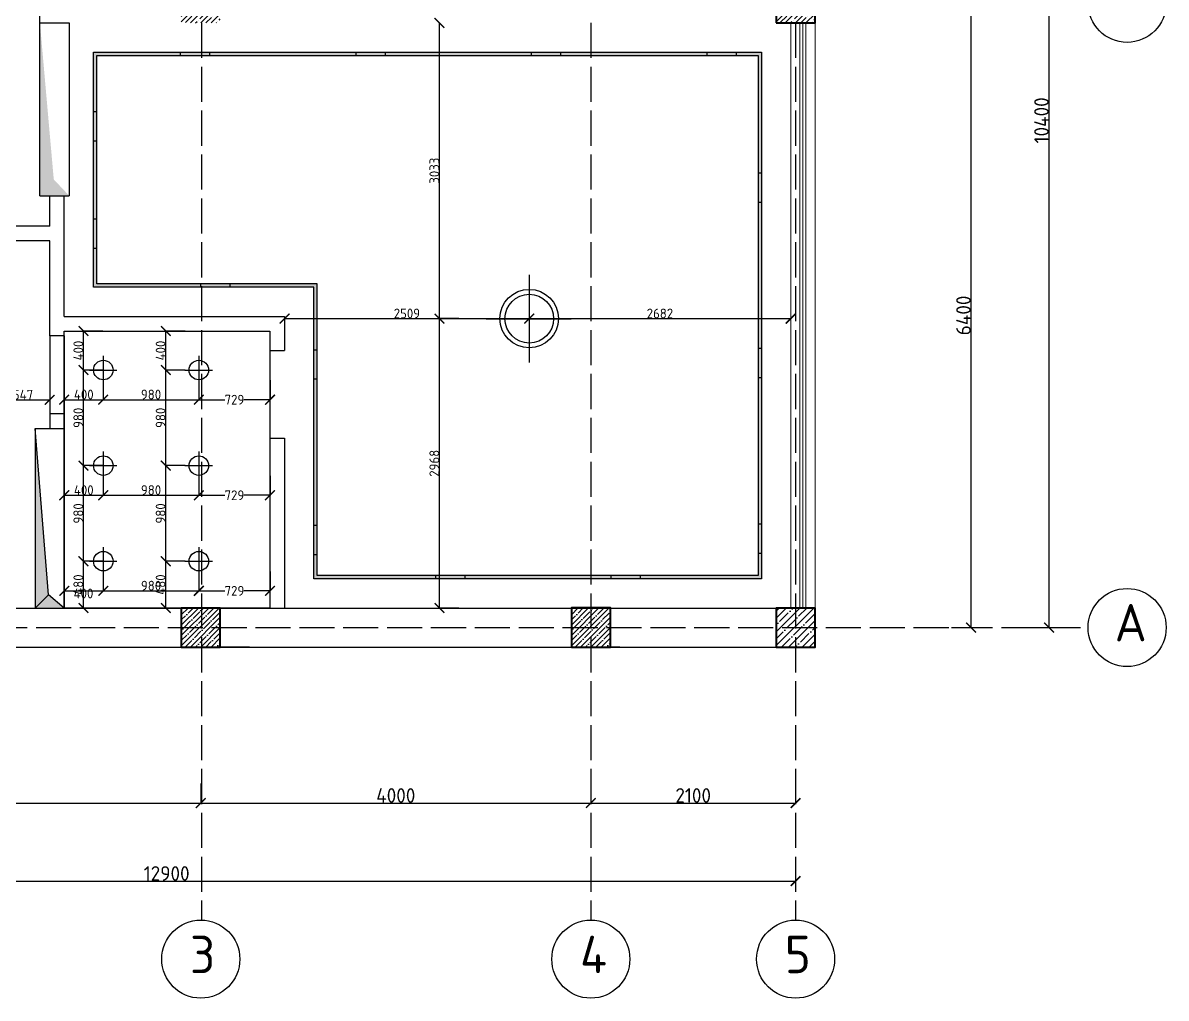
# Model space of a CAD drawing. Header units: millimetres. Extents: x -79936 to 190348, y -17907 to 78730.
# Drawn here: x 98429 to 110154, y -5802 to 4198 of the extents above; entities that cross this region are included whole.
import ezdxf

# ---------------------------------------------------------------- set-up
doc = ezdxf.new("R2010")
doc.units = ezdxf.units.MM
doc.linetypes.add('ACAD_ISO02W100', pattern=[15, 12, -3])
doc.layers.add('FUR', color=42, linetype='Continuous')
doc.layers.add('Plan 1', color=7, linetype='Continuous')
doc.styles.add('gost', font='GOST Common.ttf')
doc.dimstyles.new('Copy of GOST', dxfattribs={"dimtxt": 150, "dimasz": 100, "dimexe": 0.18, "dimexo": 0.06, "dimgap": 3, "dimtad": 1, "dimdec": 0, "dimzin": 0, "dimdsep": 46, "dimtxsty": 'gost', "dimblk": 'ARCHTICK', "dimcen": 0.09, "dimclrt": 256, "dimadec": 0, "dimazin": 0, "dimtfac": 1, "dimtdec": 0, "dimtofl": 0, "dimtmove": 0, "dimatfit": 3, "dimldrblk": 'ARCHTICK', "dimfxl": 200, "dimfxlon": 1, "dimtolj": 1, "dimtzin": 0, "dimarcsym": 0})

# ---------------------------------------------------------------- blocks, each defined once
blk = doc.blocks.new('_ArchTick')
at = {"color": 0, "linetype": 'ByBlock', "const_width": 0.15}
blk.add_lwpolyline([(-0.5, -0.5), (0.5, 0.5)], dxfattribs=at)
blk = doc.blocks.new('*D138')
at = {"color": 0, "lineweight": -2, "transparency": 16777216}
for p, q in [((93454, -4402), (93454, -4602)), ((106354, -4402), (106354, -4602)), ((93454, -4602), (106354, -4602))]:
    blk.add_line(p, q, dxfattribs=at)
at = {"layer": 'Defpoints', "color": 0, "transparency": 16777216}
for p in [(93454, -2002), (106354, -2002), (106354, -4602)]:
    blk.add_point(p, dxfattribs=at)
at = {"color": 0, "lineweight": -2, "transparency": 16777216, "xscale": 100, "yscale": 100, "zscale": 100, "rotation": 180}
blk.add_blockref('_ArchTick', (93454, -4602), dxfattribs=at)
at = {"color": 0, "lineweight": -2, "transparency": 16777216, "xscale": 100, "yscale": 100, "zscale": 100}
blk.add_blockref('_ArchTick', (106354, -4602), dxfattribs=at)
at = {"transparency": 16777216, "insert": (99904, -4524), "char_height": 150, "attachment_point": 5, "style": 'gost'}
blk.add_mtext('\\A1;12900', dxfattribs=at)
blk = doc.blocks.new('*D139')
at = {"color": 0, "lineweight": -2, "transparency": 16777216}
for p, q in [((107954, 4398), (108154, 4398)), ((108154, -2002), (108154, 4398)), ((107954, -2002), (108154, -2002))]:
    blk.add_line(p, q, dxfattribs=at)
at = {"layer": 'Defpoints', "color": 0, "transparency": 16777216}
for p in [(106354, 4398), (108154, 4398), (106354, -2002)]:
    blk.add_point(p, dxfattribs=at)
at = {"color": 0, "lineweight": -2, "transparency": 16777216, "xscale": 100, "yscale": 100, "zscale": 100}
for p, rotation in [((108154, 4398), 90), ((108154, -2002), 270)]:
    blk.add_blockref('_ArchTick', p, dxfattribs=dict(at, rotation=rotation))
at = {"transparency": 16777216, "insert": (108076, 1198), "char_height": 150, "attachment_point": 5, "rotation": 90, "style": 'gost'}
blk.add_mtext('\\A1;6400', dxfattribs=at)
blk = doc.blocks.new('*D114')
at = {"color": 0, "lineweight": -2, "transparency": 16777216}
for p, q in [((108754, 8398), (108954, 8398)), ((108954, -2002), (108954, 8398)), ((108754, -2002), (108954, -2002))]:
    blk.add_line(p, q, dxfattribs=at)
at = {"layer": 'Defpoints', "color": 0, "transparency": 16777216}
for p in [(106354, 8398), (108954, 8398), (106354, -2002)]:
    blk.add_point(p, dxfattribs=at)
at = {"color": 0, "lineweight": -2, "transparency": 16777216, "xscale": 100, "yscale": 100, "zscale": 100}
for p, rotation in [((108954, 8398), 90), ((108954, -2002), 270)]:
    blk.add_blockref('_ArchTick', p, dxfattribs=dict(at, rotation=rotation))
at = {"transparency": 16777216, "insert": (108876, 3198), "char_height": 150, "attachment_point": 5, "rotation": 90, "style": 'gost'}
blk.add_mtext('\\A1;10400', dxfattribs=at)
blk = doc.blocks.new('*D142')
at = {"color": 0, "lineweight": -2, "transparency": 16777216}
for p, q in [((95454, -3602), (95454, -3802)), ((100254, -3602), (100254, -3802)), ((95454, -3802), (100254, -3802))]:
    blk.add_line(p, q, dxfattribs=at)
at = {"layer": 'Defpoints', "color": 0, "transparency": 16777216}
for p in [(95454, -2002), (100254, -2202), (100254, -3802)]:
    blk.add_point(p, dxfattribs=at)
at = {"color": 0, "lineweight": -2, "transparency": 16777216, "xscale": 100, "yscale": 100, "zscale": 100, "rotation": 180}
blk.add_blockref('_ArchTick', (95454, -3802), dxfattribs=at)
at = {"color": 0, "lineweight": -2, "transparency": 16777216, "xscale": 100, "yscale": 100, "zscale": 100}
blk.add_blockref('_ArchTick', (100254, -3802), dxfattribs=at)
at = {"transparency": 16777216, "insert": (97854, -3724), "char_height": 150, "attachment_point": 5, "style": 'gost'}
blk.add_mtext('\\A1;4800', dxfattribs=at)
blk = doc.blocks.new('*D143')
at = {"color": 0, "lineweight": -2, "transparency": 16777216}
for p, q in [((100254, -3602), (100254, -3802)), ((104254, -3602), (104254, -3802)), ((100254, -3802), (104254, -3802))]:
    blk.add_line(p, q, dxfattribs=at)
at = {"layer": 'Defpoints', "color": 0, "transparency": 16777216}
for p in [(104254, -2002), (100254, -2202), (104254, -3802)]:
    blk.add_point(p, dxfattribs=at)
at = {"color": 0, "lineweight": -2, "transparency": 16777216, "xscale": 100, "yscale": 100, "zscale": 100, "rotation": 180}
blk.add_blockref('_ArchTick', (100254, -3802), dxfattribs=at)
at = {"color": 0, "lineweight": -2, "transparency": 16777216, "xscale": 100, "yscale": 100, "zscale": 100}
blk.add_blockref('_ArchTick', (104254, -3802), dxfattribs=at)
at = {"transparency": 16777216, "insert": (102254, -3724), "char_height": 150, "attachment_point": 5, "style": 'gost'}
blk.add_mtext('\\A1;4000', dxfattribs=at)
blk = doc.blocks.new('*D144')
at = {"color": 0, "lineweight": -2, "transparency": 16777216}
for p, q in [((104254, -3602), (104254, -3802)), ((106354, -3602), (106354, -3802)), ((104254, -3802), (106354, -3802))]:
    blk.add_line(p, q, dxfattribs=at)
at = {"layer": 'Defpoints', "color": 0, "transparency": 16777216}
for p in [(104254, -2002), (106354, -2002), (106354, -3802)]:
    blk.add_point(p, dxfattribs=at)
at = {"color": 0, "lineweight": -2, "transparency": 16777216, "xscale": 100, "yscale": 100, "zscale": 100, "rotation": 180}
blk.add_blockref('_ArchTick', (104254, -3802), dxfattribs=at)
at = {"color": 0, "lineweight": -2, "transparency": 16777216, "xscale": 100, "yscale": 100, "zscale": 100}
blk.add_blockref('_ArchTick', (106354, -3802), dxfattribs=at)
at = {"transparency": 16777216, "insert": (105304, -3724), "char_height": 150, "attachment_point": 5, "style": 'gost'}
blk.add_mtext('\\A1;2100', dxfattribs=at)
blk = doc.blocks.new('*D115')
at = {"color": 0, "lineweight": -2, "transparency": 16777216}
for p, q in [((99251, -1322), (99051, -1322)), ((99051, -1802), (99051, -1322)), ((99251, -1802), (99051, -1802))]:
    blk.add_line(p, q, dxfattribs=at)
at = {"layer": 'Defpoints', "color": 0, "transparency": 16777216}
for p in [(99051, -1322), (99254, -1322), (99254, -1802)]:
    blk.add_point(p, dxfattribs=at)
at = {"color": 0, "lineweight": -2, "transparency": 16777216, "xscale": 100, "yscale": 100, "zscale": 100}
for p, rotation in [((99051, -1322), 90), ((99051, -1802), 270)]:
    blk.add_blockref('_ArchTick', p, dxfattribs=dict(at, rotation=rotation))
at = {"transparency": 16777216, "insert": (98998, -1562), "char_height": 100, "attachment_point": 5, "rotation": 90, "style": 'gost'}
blk.add_mtext('\\A1;480', dxfattribs=at)
blk = doc.blocks.new('*D116')
at = {"color": 0, "lineweight": -2, "transparency": 16777216}
for p, q in [((99251, -342), (99051, -342)), ((99051, -1322), (99051, -342)), ((99251, -1322), (99051, -1322))]:
    blk.add_line(p, q, dxfattribs=at)
at = {"layer": 'Defpoints', "color": 0, "transparency": 16777216}
for p in [(99051, -342), (99254, -342), (99254, -1322)]:
    blk.add_point(p, dxfattribs=at)
at = {"color": 0, "lineweight": -2, "transparency": 16777216, "xscale": 100, "yscale": 100, "zscale": 100}
for p, rotation in [((99051, -342), 90), ((99051, -1322), 270)]:
    blk.add_blockref('_ArchTick', p, dxfattribs=dict(at, rotation=rotation))
at = {"transparency": 16777216, "insert": (98998, -832), "char_height": 100, "attachment_point": 5, "rotation": 90, "style": 'gost'}
blk.add_mtext('\\A1;980', dxfattribs=at)
blk = doc.blocks.new('*D117')
at = {"color": 0, "lineweight": -2, "transparency": 16777216}
for p, q in [((99251, 638), (99051, 638)), ((99051, -342), (99051, 638)), ((99251, -342), (99051, -342))]:
    blk.add_line(p, q, dxfattribs=at)
at = {"layer": 'Defpoints', "color": 0, "transparency": 16777216}
for p in [(99051, 638), (99254, 638), (99254, -342)]:
    blk.add_point(p, dxfattribs=at)
at = {"color": 0, "lineweight": -2, "transparency": 16777216, "xscale": 100, "yscale": 100, "zscale": 100}
for p, rotation in [((99051, 638), 90), ((99051, -342), 270)]:
    blk.add_blockref('_ArchTick', p, dxfattribs=dict(at, rotation=rotation))
at = {"transparency": 16777216, "insert": (98998, 148), "char_height": 100, "attachment_point": 5, "rotation": 90, "style": 'gost'}
blk.add_mtext('\\A1;980', dxfattribs=at)
blk = doc.blocks.new('*D118')
at = {"color": 0, "lineweight": -2, "transparency": 16777216}
for p, q in [((99251, 1038), (99051, 1038)), ((99051, 638), (99051, 1038)), ((99251, 638), (99051, 638))]:
    blk.add_line(p, q, dxfattribs=at)
at = {"layer": 'Defpoints', "color": 0, "transparency": 16777216}
for p in [(99051, 1038), (99261, 1038), (99254, 638)]:
    blk.add_point(p, dxfattribs=at)
at = {"color": 0, "lineweight": -2, "transparency": 16777216, "xscale": 100, "yscale": 100, "zscale": 100}
for p, rotation in [((99051, 1038), 90), ((99051, 638), 270)]:
    blk.add_blockref('_ArchTick', p, dxfattribs=dict(at, rotation=rotation))
at = {"transparency": 16777216, "insert": (98998, 838), "char_height": 100, "attachment_point": 5, "rotation": 90, "style": 'gost'}
blk.add_mtext('\\A1;400', dxfattribs=at)
blk = doc.blocks.new('*D119')
at = {"color": 0, "lineweight": -2, "transparency": 16777216}
for p, q in [((100095, -1322), (99895, -1322)), ((99895, -1802), (99895, -1322)), ((100095, -1802), (99895, -1802))]:
    blk.add_line(p, q, dxfattribs=at)
at = {"layer": 'Defpoints', "color": 0, "transparency": 16777216}
for p in [(99895, -1322), (100234, -1322), (100234, -1802)]:
    blk.add_point(p, dxfattribs=at)
at = {"color": 0, "lineweight": -2, "transparency": 16777216, "xscale": 100, "yscale": 100, "zscale": 100}
for p, rotation in [((99895, -1322), 90), ((99895, -1802), 270)]:
    blk.add_blockref('_ArchTick', p, dxfattribs=dict(at, rotation=rotation))
at = {"transparency": 16777216, "insert": (99842, -1562), "char_height": 100, "attachment_point": 5, "rotation": 90, "style": 'gost'}
blk.add_mtext('\\A1;480', dxfattribs=at)
blk = doc.blocks.new('*D100')
at = {"color": 0, "lineweight": -2, "transparency": 16777216}
for p, q in [((100095, -342), (99895, -342)), ((99895, -1322), (99895, -342)), ((100095, -1322), (99895, -1322))]:
    blk.add_line(p, q, dxfattribs=at)
at = {"layer": 'Defpoints', "color": 0, "transparency": 16777216}
for p in [(99895, -342), (100234, -342), (100234, -1322)]:
    blk.add_point(p, dxfattribs=at)
at = {"color": 0, "lineweight": -2, "transparency": 16777216, "xscale": 100, "yscale": 100, "zscale": 100}
for p, rotation in [((99895, -342), 90), ((99895, -1322), 270)]:
    blk.add_blockref('_ArchTick', p, dxfattribs=dict(at, rotation=rotation))
at = {"transparency": 16777216, "insert": (99842, -832), "char_height": 100, "attachment_point": 5, "rotation": 90, "style": 'gost'}
blk.add_mtext('\\A1;980', dxfattribs=at)
blk = doc.blocks.new('*D120')
at = {"color": 0, "lineweight": -2, "transparency": 16777216}
for p, q in [((100095, 638), (99895, 638)), ((99895, -342), (99895, 638)), ((100095, -342), (99895, -342))]:
    blk.add_line(p, q, dxfattribs=at)
at = {"layer": 'Defpoints', "color": 0, "transparency": 16777216}
for p in [(99895, 638), (100234, 638), (100234, -342)]:
    blk.add_point(p, dxfattribs=at)
at = {"color": 0, "lineweight": -2, "transparency": 16777216, "xscale": 100, "yscale": 100, "zscale": 100}
for p, rotation in [((99895, 638), 90), ((99895, -342), 270)]:
    blk.add_blockref('_ArchTick', p, dxfattribs=dict(at, rotation=rotation))
at = {"transparency": 16777216, "insert": (99842, 148), "char_height": 100, "attachment_point": 5, "rotation": 90, "style": 'gost'}
blk.add_mtext('\\A1;980', dxfattribs=at)
blk = doc.blocks.new('*D121')
at = {"color": 0, "lineweight": -2, "transparency": 16777216}
for p, q in [((100095, 1038), (99895, 1038)), ((99895, 638), (99895, 1038)), ((100095, 638), (99895, 638))]:
    blk.add_line(p, q, dxfattribs=at)
at = {"layer": 'Defpoints', "color": 0, "transparency": 16777216}
for p in [(99895, 1038), (100234, 1038), (100234, 638)]:
    blk.add_point(p, dxfattribs=at)
at = {"color": 0, "lineweight": -2, "transparency": 16777216, "xscale": 100, "yscale": 100, "zscale": 100}
for p, rotation in [((99895, 1038), 90), ((99895, 638), 270)]:
    blk.add_blockref('_ArchTick', p, dxfattribs=dict(at, rotation=rotation))
at = {"transparency": 16777216, "insert": (99842, 838), "char_height": 100, "attachment_point": 5, "rotation": 90, "style": 'gost'}
blk.add_mtext('\\A1;400', dxfattribs=at)
blk = doc.blocks.new('*D104')
at = {"color": 0, "lineweight": -2, "transparency": 16777216}
for p, q in [((98158, 198), (98158, 332)), ((98158, 332), (98704, 332)), ((98704, 334), (98704, 332))]:
    blk.add_line(p, q, dxfattribs=at)
at = {"layer": 'Defpoints', "color": 0, "transparency": 16777216}
for p in [(98704, 334), (98704, 332), (98158, 198)]:
    blk.add_point(p, dxfattribs=at)
at = {"color": 0, "lineweight": -2, "transparency": 16777216, "xscale": 100, "yscale": 100, "zscale": 100, "rotation": 180}
blk.add_blockref('_ArchTick', (98158, 332), dxfattribs=at)
at = {"color": 0, "lineweight": -2, "transparency": 16777216, "xscale": 100, "yscale": 100, "zscale": 100}
blk.add_blockref('_ArchTick', (98704, 332), dxfattribs=at)
at = {"transparency": 16777216, "insert": (98431, 385), "char_height": 100, "attachment_point": 5, "style": 'gost'}
blk.add_mtext('\\A1;547', dxfattribs=at)
blk = doc.blocks.new('*D126')
at = {"color": 0, "lineweight": -2, "transparency": 16777216}
for p, q in [((98854, 534), (98854, 333)), ((99254, 534), (99254, 333)), ((98854, 334), (99254, 334))]:
    blk.add_line(p, q, dxfattribs=at)
at = {"layer": 'Defpoints', "color": 0, "transparency": 16777216}
for p in [(98854, 638), (99254, 638), (99254, 334)]:
    blk.add_point(p, dxfattribs=at)
at = {"color": 0, "lineweight": -2, "transparency": 16777216, "xscale": 100, "yscale": 100, "zscale": 100, "rotation": 180}
blk.add_blockref('_ArchTick', (98854, 334), dxfattribs=at)
at = {"color": 0, "lineweight": -2, "transparency": 16777216, "xscale": 100, "yscale": 100, "zscale": 100}
blk.add_blockref('_ArchTick', (99254, 334), dxfattribs=at)
at = {"transparency": 16777216, "insert": (99054, 387), "char_height": 100, "attachment_point": 5, "style": 'gost'}
blk.add_mtext('\\A1;400', dxfattribs=at)
blk = doc.blocks.new('*D127')
at = {"color": 0, "lineweight": -2, "transparency": 16777216}
for p, q in [((99254, 534), (99254, 333)), ((100234, 534), (100234, 333)), ((99254, 334), (100234, 334))]:
    blk.add_line(p, q, dxfattribs=at)
at = {"layer": 'Defpoints', "color": 0, "transparency": 16777216}
for p in [(99254, 638), (100234, 638), (100234, 334)]:
    blk.add_point(p, dxfattribs=at)
at = {"color": 0, "lineweight": -2, "transparency": 16777216, "xscale": 100, "yscale": 100, "zscale": 100, "rotation": 180}
blk.add_blockref('_ArchTick', (99254, 334), dxfattribs=at)
at = {"color": 0, "lineweight": -2, "transparency": 16777216, "xscale": 100, "yscale": 100, "zscale": 100}
blk.add_blockref('_ArchTick', (100234, 334), dxfattribs=at)
at = {"transparency": 16777216, "insert": (99744, 387), "char_height": 100, "attachment_point": 5, "style": 'gost'}
blk.add_mtext('\\A1;980', dxfattribs=at)
blk = doc.blocks.new('*D128')
at = {"color": 0, "lineweight": -2, "transparency": 16777216}
for p, q in [((100234, 534), (100234, 333)), ((100964, 534), (100964, 333)), ((100234, 334), (100501, 334)), ((100964, 334), (100697, 334))]:
    blk.add_line(p, q, dxfattribs=at)
at = {"layer": 'Defpoints', "color": 0, "transparency": 16777216}
for p in [(100964, 838), (100234, 638), (100964, 334)]:
    blk.add_point(p, dxfattribs=at)
at = {"color": 0, "lineweight": -2, "transparency": 16777216, "xscale": 100, "yscale": 100, "zscale": 100, "rotation": 180}
blk.add_blockref('_ArchTick', (100234, 334), dxfattribs=at)
at = {"color": 0, "lineweight": -2, "transparency": 16777216, "xscale": 100, "yscale": 100, "zscale": 100}
blk.add_blockref('_ArchTick', (100964, 334), dxfattribs=at)
at = {"transparency": 16777216, "insert": (100599, 334), "char_height": 100, "attachment_point": 5, "style": 'gost'}
blk.add_mtext('\\A1;729', dxfattribs=at)
blk = doc.blocks.new('*D105')
at = {"color": 0, "lineweight": -2, "transparency": 16777216}
for p, q in [((98854, -446), (98854, -647)), ((99254, -446), (99254, -647)), ((98854, -646), (99254, -646))]:
    blk.add_line(p, q, dxfattribs=at)
at = {"layer": 'Defpoints', "color": 0, "transparency": 16777216}
for p in [(98854, -342), (99254, -342), (99254, -646)]:
    blk.add_point(p, dxfattribs=at)
at = {"color": 0, "lineweight": -2, "transparency": 16777216, "xscale": 100, "yscale": 100, "zscale": 100, "rotation": 180}
blk.add_blockref('_ArchTick', (98854, -646), dxfattribs=at)
at = {"color": 0, "lineweight": -2, "transparency": 16777216, "xscale": 100, "yscale": 100, "zscale": 100}
blk.add_blockref('_ArchTick', (99254, -646), dxfattribs=at)
at = {"transparency": 16777216, "insert": (99054, -593), "char_height": 100, "attachment_point": 5, "style": 'gost'}
blk.add_mtext('\\A1;400', dxfattribs=at)
blk = doc.blocks.new('*D106')
at = {"color": 0, "lineweight": -2, "transparency": 16777216}
for p, q in [((99254, -446), (99254, -647)), ((100234, -446), (100234, -647)), ((99254, -646), (100234, -646))]:
    blk.add_line(p, q, dxfattribs=at)
at = {"layer": 'Defpoints', "color": 0, "transparency": 16777216}
for p in [(99254, -342), (100234, -342), (100234, -646)]:
    blk.add_point(p, dxfattribs=at)
at = {"color": 0, "lineweight": -2, "transparency": 16777216, "xscale": 100, "yscale": 100, "zscale": 100, "rotation": 180}
blk.add_blockref('_ArchTick', (99254, -646), dxfattribs=at)
at = {"color": 0, "lineweight": -2, "transparency": 16777216, "xscale": 100, "yscale": 100, "zscale": 100}
blk.add_blockref('_ArchTick', (100234, -646), dxfattribs=at)
at = {"transparency": 16777216, "insert": (99744, -593), "char_height": 100, "attachment_point": 5, "style": 'gost'}
blk.add_mtext('\\A1;980', dxfattribs=at)
blk = doc.blocks.new('*D107')
at = {"color": 0, "lineweight": -2, "transparency": 16777216}
for p, q in [((100234, -446), (100234, -647)), ((100964, -446), (100964, -647)), ((100234, -646), (100501, -646)), ((100964, -646), (100697, -646))]:
    blk.add_line(p, q, dxfattribs=at)
at = {"layer": 'Defpoints', "color": 0, "transparency": 16777216}
for p in [(100964, -142), (100234, -342), (100964, -646)]:
    blk.add_point(p, dxfattribs=at)
at = {"color": 0, "lineweight": -2, "transparency": 16777216, "xscale": 100, "yscale": 100, "zscale": 100, "rotation": 180}
blk.add_blockref('_ArchTick', (100234, -646), dxfattribs=at)
at = {"color": 0, "lineweight": -2, "transparency": 16777216, "xscale": 100, "yscale": 100, "zscale": 100}
blk.add_blockref('_ArchTick', (100964, -646), dxfattribs=at)
at = {"transparency": 16777216, "insert": (100599, -646), "char_height": 100, "attachment_point": 5, "style": 'gost'}
blk.add_mtext('\\A1;729', dxfattribs=at)
blk = doc.blocks.new('*D108')
at = {"color": 0, "lineweight": -2, "transparency": 16777216}
for p, q in [((98854, -1426), (98854, -1626)), ((99254, -1426), (99254, -1626)), ((98854, -1626), (99254, -1626))]:
    blk.add_line(p, q, dxfattribs=at)
at = {"layer": 'Defpoints', "color": 0, "transparency": 16777216}
for p in [(98854, -1322), (99254, -1322), (99254, -1626)]:
    blk.add_point(p, dxfattribs=at)
at = {"color": 0, "lineweight": -2, "transparency": 16777216, "xscale": 100, "yscale": 100, "zscale": 100, "rotation": 180}
blk.add_blockref('_ArchTick', (98854, -1626), dxfattribs=at)
at = {"color": 0, "lineweight": -2, "transparency": 16777216, "xscale": 100, "yscale": 100, "zscale": 100}
blk.add_blockref('_ArchTick', (99254, -1626), dxfattribs=at)
at = {"transparency": 16777216, "insert": (99051, -1653), "char_height": 100, "attachment_point": 5, "style": 'gost'}
blk.add_mtext('\\A1;400', dxfattribs=at)
blk = doc.blocks.new('*D109')
at = {"color": 0, "lineweight": -2, "transparency": 16777216}
for p, q in [((99254, -1426), (99254, -1626)), ((100234, -1426), (100234, -1626)), ((99254, -1626), (100234, -1626))]:
    blk.add_line(p, q, dxfattribs=at)
at = {"layer": 'Defpoints', "color": 0, "transparency": 16777216}
for p in [(99254, -1322), (100234, -1322), (100234, -1626)]:
    blk.add_point(p, dxfattribs=at)
at = {"color": 0, "lineweight": -2, "transparency": 16777216, "xscale": 100, "yscale": 100, "zscale": 100, "rotation": 180}
blk.add_blockref('_ArchTick', (99254, -1626), dxfattribs=at)
at = {"color": 0, "lineweight": -2, "transparency": 16777216, "xscale": 100, "yscale": 100, "zscale": 100}
blk.add_blockref('_ArchTick', (100234, -1626), dxfattribs=at)
at = {"transparency": 16777216, "insert": (99744, -1573), "char_height": 100, "attachment_point": 5, "style": 'gost'}
blk.add_mtext('\\A1;980', dxfattribs=at)
blk = doc.blocks.new('*D110')
at = {"color": 0, "lineweight": -2, "transparency": 16777216}
for p, q in [((100234, -1426), (100234, -1626)), ((100964, -1426), (100964, -1626)), ((100234, -1626), (100501, -1626)), ((100964, -1626), (100697, -1626))]:
    blk.add_line(p, q, dxfattribs=at)
at = {"layer": 'Defpoints', "color": 0, "transparency": 16777216}
for p in [(100964, -1122), (100234, -1322), (100964, -1626)]:
    blk.add_point(p, dxfattribs=at)
at = {"color": 0, "lineweight": -2, "transparency": 16777216, "xscale": 100, "yscale": 100, "zscale": 100, "rotation": 180}
blk.add_blockref('_ArchTick', (100234, -1626), dxfattribs=at)
at = {"color": 0, "lineweight": -2, "transparency": 16777216, "xscale": 100, "yscale": 100, "zscale": 100}
blk.add_blockref('_ArchTick', (100964, -1626), dxfattribs=at)
at = {"transparency": 16777216, "insert": (100599, -1626), "char_height": 100, "attachment_point": 5, "style": 'gost'}
blk.add_mtext('\\A1;729', dxfattribs=at)
blk = doc.blocks.new('*D133')
at = {"color": 0, "lineweight": -2, "transparency": 16777216}
for p, q in [((102902, 1165), (102702, 1165)), ((102702, -1802), (102702, 1165)), ((102902, -1802), (102702, -1802))]:
    blk.add_line(p, q, dxfattribs=at)
at = {"layer": 'Defpoints', "color": 0, "transparency": 16777216}
for p in [(102702, 1165), (103623, 1165), (103632, -1802)]:
    blk.add_point(p, dxfattribs=at)
at = {"color": 0, "lineweight": -2, "transparency": 16777216, "xscale": 100, "yscale": 100, "zscale": 100}
for p, rotation in [((102702, 1165), 90), ((102702, -1802), 270)]:
    blk.add_blockref('_ArchTick', p, dxfattribs=dict(at, rotation=rotation))
at = {"transparency": 16777216, "insert": (102649, -318), "char_height": 100, "attachment_point": 5, "rotation": 90, "style": 'gost'}
blk.add_mtext('\\A1;2968', dxfattribs=at)
blk = doc.blocks.new('*D134')
at = {"color": 0, "lineweight": -2, "transparency": 16777216}
for p, q in [((102702, 4198), (102702, 4198)), ((102702, 1165), (102702, 4198)), ((102902, 1165), (102702, 1165))]:
    blk.add_line(p, q, dxfattribs=at)
at = {"layer": 'Defpoints', "color": 0, "transparency": 16777216}
for p in [(102702, 4198), (102702, 4198), (103623, 1165)]:
    blk.add_point(p, dxfattribs=at)
at = {"color": 0, "lineweight": -2, "transparency": 16777216, "xscale": 100, "yscale": 100, "zscale": 100}
for p, rotation in [((102702, 4198), 90), ((102702, 1165), 270)]:
    blk.add_blockref('_ArchTick', p, dxfattribs=dict(at, rotation=rotation))
at = {"transparency": 16777216, "insert": (102649, 2682), "char_height": 100, "attachment_point": 5, "rotation": 90, "style": 'gost'}
blk.add_mtext('\\A1;3033', dxfattribs=at)
blk = doc.blocks.new('*D111')
at = {"color": 0, "lineweight": -2, "transparency": 16777216}
for p, q in [((101114, 1165), (101114, 1166)), ((101114, 1165), (103623, 1165)), ((103623, 1165), (103623, 1166))]:
    blk.add_line(p, q, dxfattribs=at)
at = {"layer": 'Defpoints', "color": 0, "transparency": 16777216}
for p in [(101114, 1165), (103623, 1165), (103623, 1165)]:
    blk.add_point(p, dxfattribs=at)
at = {"color": 0, "lineweight": -2, "transparency": 16777216, "xscale": 100, "yscale": 100, "zscale": 100, "rotation": 180}
blk.add_blockref('_ArchTick', (101114, 1165), dxfattribs=at)
at = {"color": 0, "lineweight": -2, "transparency": 16777216, "xscale": 100, "yscale": 100, "zscale": 100}
blk.add_blockref('_ArchTick', (103623, 1165), dxfattribs=at)
at = {"transparency": 16777216, "insert": (102368, 1218), "char_height": 100, "attachment_point": 5, "style": 'gost'}
blk.add_mtext('\\A1;2509', dxfattribs=at)
blk = doc.blocks.new('*D112')
at = {"color": 0, "lineweight": -2, "transparency": 16777216}
for p, q in [((103623, 1165), (103623, 1166)), ((103623, 1165), (106304, 1165)), ((106304, 1165), (106304, 1166))]:
    blk.add_line(p, q, dxfattribs=at)
at = {"layer": 'Defpoints', "color": 0, "transparency": 16777216}
for p in [(103623, 1165), (106304, 1165), (106304, 1165)]:
    blk.add_point(p, dxfattribs=at)
at = {"color": 0, "lineweight": -2, "transparency": 16777216, "xscale": 100, "yscale": 100, "zscale": 100, "rotation": 180}
blk.add_blockref('_ArchTick', (103623, 1165), dxfattribs=at)
at = {"color": 0, "lineweight": -2, "transparency": 16777216, "xscale": 100, "yscale": 100, "zscale": 100}
blk.add_blockref('_ArchTick', (106304, 1165), dxfattribs=at)
at = {"transparency": 16777216, "insert": (104963, 1218), "char_height": 100, "attachment_point": 5, "style": 'gost'}
blk.add_mtext('\\A1;2682', dxfattribs=at)

msp = doc.modelspace()

# ---------------------------------------------------------------- hatches: boundary and pattern name
at = {"transparency": 33554687}
h = msp.add_hatch(dxfattribs=at)
h.set_pattern_fill('ANSI35', color=1, scale=300)
h.set_pattern_definition([(45, (41933.27, -18803.22), (-53.03301, 53.03301), []), (45, (41986.306, -18803.22), (-53.03301, 53.03301), [93.75, -18.75, 0, -18.75])])
h.paths.add_polyline_path([(100454.455, 4597.81), (100054.455, 4597.81), (100054.455, 4197.81), (100454.455, 4197.81)])
h = msp.add_hatch(dxfattribs=at)
h.set_pattern_fill('ANSI35', color=1, scale=300)
h.set_pattern_definition([(45, (48033.06, -18803.22), (-53.03301, 53.03301), []), (45, (48086.095, -18803.22), (-53.03301, 53.03301), [93.75, -18.75, 0, -18.75])])
h.paths.add_polyline_path([(106554.245, 4597.81), (106154.245, 4597.81), (106154.245, 4197.81), (106554.245, 4197.81)])
at = {"true_color": 0x000000, "transparency": 33554687}
h = msp.add_hatch(color=18, dxfattribs=at)
h.dxf.hatch_style = 1
h.paths.add_polyline_path([(98746.295, 2592.536), (98604.455, 2425.244), (98904.455, 2425.244)])
h.paths.add_polyline_path([(98604.455, 4196.18), (98604.455, 2625.244), (98604.455, 2425.244), (98746.295, 2592.536)])
at = {"transparency": 33554687}
h = msp.add_hatch(color=141, dxfattribs=at)
h.dxf.hatch_style = 1
h.paths.add_polyline_path([(100043.928, 3897.81), (99153.928, 3897.81), (99153.928, 3287.81), (99187.928, 3287.81), (99187.928, 3863.81), (100043.928, 3863.81)])
h.paths.add_polyline_path([(101843.928, 3897.81), (100343.928, 3897.81), (100343.928, 3863.81), (101843.928, 3863.81)])
h.paths.add_polyline_path([(104254.14, 3897.81), (103943.928, 3897.81), (103943.928, 3863.81), (104254.14, 3863.81)])
h.paths.add_polyline_path([(105443.928, 3897.81), (104254.14, 3897.81), (104254.14, 3863.81), (105443.928, 3863.81)])
h.paths.add_polyline_path([(106003.738, 3897.81), (105743.928, 3897.81), (105743.928, 3863.81), (105969.738, 3863.81), (105969.738, 2657.62), (106003.738, 2657.62)])
h.paths.add_polyline_path([(106003.738, 2357.62), (105969.738, 2357.62), (105969.738, 857.62), (106003.738, 857.62)])
h.paths.add_polyline_path([(106003.738, 557.62), (105969.738, 557.62), (105969.738, -942.38), (106003.738, -942.38)])
h.paths.add_polyline_path([(106003.738, -1242.38), (105969.738, -1242.38), (105969.738, -1468.19), (104763.738, -1468.19), (104763.738, -1502.19), (106003.738, -1502.19)])
h.paths.add_polyline_path([(104254.065, -1468.19), (102963.738, -1468.19), (102963.738, -1502.19), (104254.065, -1502.19)])
h.paths.add_polyline_path([(104463.738, -1468.19), (104254.065, -1468.19), (104254.065, -1502.19), (104463.738, -1502.19)])
h.paths.add_polyline_path([(102663.738, -1468.19), (101447.283, -1468.19), (101447.283, -1253.19), (101413.79, -1253.19), (101413.79, -1502.19), (102663.738, -1502.19)])
h.paths.add_polyline_path([(101447.283, 546.81), (101413.79, 546.81), (101413.79, -953.19), (101447.283, -953.19)])
h.paths.add_polyline_path([(101447.283, 1521.81), (100554.283, 1521.81), (100554.283, 1487.81), (101413.283, 1487.81), (101413.283, 1187.81), (101413.79, 1187.81), (101413.79, 846.81), (101447.283, 846.81)])
h.paths.add_polyline_path([(100254.283, 1521.81), (99187.928, 1521.81), (99187.928, 1887.45), (99153.928, 1887.45), (99153.928, 1487.81), (100254.283, 1487.81)])
h.paths.add_polyline_path([(99187.928, 2987.81), (99153.928, 2987.81), (99153.928, 2187.45), (99187.928, 2187.45)])
h.paths.add_polyline_path([(103643.928, 3897.81), (102143.928, 3897.81), (102143.928, 3863.81), (103643.928, 3863.81)])
h = msp.add_hatch(color=5, dxfattribs=at)
h.dxf.hatch_style = 1
h.paths.add_polyline_path([(100343.928, 3897.81), (100262.957, 3897.81), (100262.957, 3863.81), (100343.928, 3863.81)])
h.paths.add_polyline_path([(100262.957, 3897.81), (100043.928, 3897.81), (100043.928, 3863.81), (100262.957, 3863.81)])
h.paths.add_polyline_path([(102143.928, 3897.81), (101843.928, 3897.81), (101843.928, 3863.81), (102143.928, 3863.81)])
h.paths.add_polyline_path([(103943.928, 3897.81), (103643.928, 3897.81), (103643.928, 3863.81), (103943.928, 3863.81)])
h.paths.add_polyline_path([(105743.928, 3897.81), (105443.928, 3897.81), (105443.928, 3863.81), (105743.928, 3863.81)])
h.paths.add_polyline_path([(106003.738, 2657.62), (105969.738, 2657.62), (105969.738, 2357.62), (106003.738, 2357.62)])
h.paths.add_polyline_path([(106003.738, 857.62), (105969.738, 857.62), (105969.738, 557.62), (106003.738, 557.62)])
h.paths.add_polyline_path([(106003.738, -942.38), (105969.738, -942.38), (105969.738, -1242.38), (106003.738, -1242.38)])
h.paths.add_polyline_path([(104763.738, -1468.19), (104463.738, -1468.19), (104463.738, -1502.19), (104763.738, -1502.19)])
h.paths.add_polyline_path([(102963.738, -1468.19), (102663.738, -1468.19), (102663.738, -1502.19), (102963.738, -1502.19)])
h.paths.add_polyline_path([(101447.283, -953.19), (101413.79, -953.19), (101413.79, -1253.19), (101447.283, -1253.19)])
h.paths.add_polyline_path([(101447.283, 846.81), (101413.79, 846.81), (101413.79, 546.81), (101447.283, 546.81)])
h.paths.add_polyline_path([(100554.283, 1521.81), (100262.957, 1521.81), (100262.957, 1487.81), (100554.283, 1487.81)])
h.paths.add_polyline_path([(100262.957, 1521.81), (100254.283, 1521.81), (100254.283, 1487.81), (100262.957, 1487.81)])
h.paths.add_polyline_path([(99187.928, 2187.45), (99153.928, 2187.45), (99153.928, 1887.45), (99187.928, 1887.45)])
h.paths.add_polyline_path([(99187.928, 3287.81), (99153.928, 3287.81), (99153.928, 2987.81), (99187.928, 2987.81)])
h = msp.add_hatch(color=7, dxfattribs=at)
h.dxf.hatch_style = 1
h.paths.add_polyline_path([(98554.455, 37.81), (98554.455, -1802.19), (98692.392, -1667.641)])
h.paths.add_polyline_path([(98692.392, -1667.641), (98554.455, -1802.19), (98854.455, -1802.19)])
h = msp.add_hatch(dxfattribs=at)
h.set_pattern_fill('ANSI35', color=1, scale=300)
h.set_pattern_definition([(45, (41933.06, -25203.22), (-53.03301, 53.03301), []), (45, (41986.095, -25203.22), (-53.03301, 53.03301), [93.75, -18.75, 0, -18.75])])
h.paths.add_polyline_path([(100454.245, -1802.19), (100054.245, -1802.19), (100054.245, -2202.19), (100454.245, -2202.19)])
h = msp.add_hatch(dxfattribs=at)
h.set_pattern_fill('ANSI35', color=1, scale=300)
h.set_pattern_definition([(45, (45933.06, -25202.89), (-53.03301, 53.03301), []), (45, (45986.095, -25202.89), (-53.03301, 53.03301), [93.75, -18.75, 0, -18.75])])
h.paths.add_polyline_path([(104454.245, -1801.855), (104054.245, -1801.855), (104054.245, -2201.855), (104454.245, -2201.855)])
h = msp.add_hatch(dxfattribs=at)
h.set_pattern_fill('ANSI35', color=1, scale=400)
h.set_pattern_definition([(45, (40730.32, -15003.22), (-70.71068, 70.71068), []), (45, (40801.04, -15003.22), (-70.71068, 70.71068), [125, -25, 0, -25])])
h.paths.add_polyline_path([(106154.245, -1802.19), (106154.245, -2202.19), (106554.245, -2202.19), (106554.245, -1802.19)])

# ---------------------------------------------------------------- linework, layer by layer
at = {"color": 18, "true_color": 0x000000}
for p, q in [((98904.455, 4197.81), (98904.455, 2424.16)), ((98554.455, 37.81), (98554.455, -1802.19)), ((98554.455, 37.81), (98854.455, 37.81))]:
    msp.add_line(p, q, dxfattribs=at)
at = {"color": 18, "lineweight": 30, "true_color": 0x000000}
msp.add_line((93654.455, -1802.19), (106204.455, -1802.19), dxfattribs=at)
at = {"lineweight": 40}
for points in [[(106154.245, 4198.145), (106554.245, 4197.81), (106554.245, 4597.81), (106154.245, 4597.81)], [(100054.245, -2202.19), (100454.245, -2202.19), (100454.245, -1802.19), (100054.245, -1802.19)], [(104054.245, -2201.855), (104454.245, -2201.855), (104454.245, -1801.855), (104054.245, -1801.855)]]:
    msp.add_lwpolyline(points, close=True, dxfattribs=at)
at = {"color": 7, "lineweight": 30}
for points in [[(98604.455, 4197.81), (98604.455, 4347.81), (98904.445, 4347.81)], [(98604.455, 4197.81), (98904.455, 4197.81)], [(98854.435, 1187.81), (98854.374, 2424.16)], [(98704.374, 987.81), (98704.374, 1962.114)]]:
    msp.add_lwpolyline(points, dxfattribs=at)
at = {"color": 18, "true_color": 0x000000}
for points in [[(98604.455, 2597.81), (98604.455, 4197.81)], [(98604.455, 2424.16), (98604.455, 4197.81)], [(106554.245, 4197.81), (106404.245, 4197.81)], [(98604.455, 2424.16), (98904.455, 2424.16)], [(98554.455, -1802.19), (98692.392, -1667.641), (98554.455, 37.81)], [(98854.455, -1802.19), (98692.392, -1667.641), (98554.455, 37.81)], [(98854.455, 37.81), (98854.455, -1802.19)], [(104202.974, -2202.196), (104452.974, -2202.196)]]:
    msp.add_lwpolyline(points, dxfattribs=at)
at = {"color": 18, "lineweight": 9, "true_color": 0x000000}
for points in [[(106304.245, 4197.81), (106304.245, -1802.19)], [(106554.245, 4197.81), (106554.245, -1802.19)]]:
    msp.add_lwpolyline(points, dxfattribs=at)
at = {"color": 152, "lineweight": 9, "true_color": 0x2776bb}
for points in [[(106399.245, 4197.81), (106399.245, -1802.19)], [(106429.245, 4197.81), (106429.245, -1802.19)], [(106459.245, 4197.81), (106459.245, -1802.19)]]:
    msp.add_lwpolyline(points, dxfattribs=at)
for points in [[(99153.928, 1487.81), (99153.928, 3897.81), (106003.738, 3897.81), (106003.738, -1502.19), (101413.283, -1502.19), (101413.283, 1487.81)], [(99187.928, 1521.81), (99187.928, 3863.81), (105969.738, 3863.81), (105969.738, -1468.19), (101447.283, -1468.19), (101447.283, 1521.81)], [(98854.442, 1037.81), (100963.79, 1037.81), (100963.79, -1802.19), (98854.442, -1802.19)]]:
    msp.add_lwpolyline(points, close=True)
for points in [[(100043.928, 3897.81), (100043.928, 3897.81), (100043.928, 3863.81)], [(100343.928, 3897.81), (100343.928, 3863.81)], [(101843.928, 3897.81), (101843.928, 3863.81)], [(102143.928, 3897.81), (102143.928, 3863.81)], [(103643.928, 3897.81), (103643.928, 3863.81)], [(103943.928, 3897.81), (103943.928, 3863.81)], [(105443.928, 3897.81), (105443.928, 3863.81)], [(105743.928, 3897.81), (105743.928, 3863.81)], [(99153.928, 3287.81), (99187.928, 3287.81)], [(99153.928, 2987.81), (99187.928, 2987.81)], [(106003.738, 2657.62), (106003.738, 2657.62), (105969.738, 2657.62)], [(106003.738, 2357.62), (105969.738, 2357.62)], [(99153.928, 2187.45), (99187.928, 2187.45)], [(99153.928, 1887.45), (99153.928, 1887.45), (99187.928, 1887.45)], [(100254.283, 1487.81), (100254.283, 1521.81)], [(100554.283, 1487.81), (100554.283, 1487.81), (100554.283, 1521.81)], [(101413.283, 846.81), (101447.283, 846.81)], [(106003.738, 857.62), (105969.738, 857.62)], [(101413.283, 546.81), (101447.283, 546.81)], [(106003.738, 557.62), (105969.738, 557.62)], [(101413.283, -953.19), (101447.283, -953.19)], [(106003.738, -942.38), (105969.738, -942.38)], [(101413.283, -1253.19), (101447.283, -1253.19)], [(106003.738, -1242.38), (105969.738, -1242.38)], [(102663.738, -1502.19), (102663.738, -1468.19)], [(102963.738, -1502.19), (102963.738, -1468.19)], [(104463.738, -1502.19), (104463.738, -1468.19)], [(104763.738, -1502.19), (104763.738, -1502.19), (104763.738, -1468.19)]]:
    msp.add_lwpolyline(points)
at = {"color": 18, "lineweight": 30, "true_color": 0x000000}
for points in [[(98704.374, 2112.114), (98704.374, 2424.16)], [(98704.374, 2112.114), (95660.724, 2112.114)], [(98854.455, 2112.114), (98854.374, 2112.114)], [(98704.778, 1961.281), (96556.319, 1962.114)], [(98854.455, 1962.114), (98854.455, 1962.114), (98854.374, 1962.114)], [(98854.435, 1187.81), (101113.79, 1187.81)], [(101113.79, 1187.81), (101113.79, 837.81)], [(98854.442, 987.81), (98704.374, 987.81)], [(98854.442, 987.81), (98854.442, 1037.81)], [(98854.442, 1037.81), (100963.79, 1037.81)], [(100963.79, 1037.81), (100963.79, 837.81)], [(100963.79, 1037.81), (100963.79, 837.81), (101113.79, 837.81)], [(98854.442, 187.81), (98704.374, 187.81)], [(98704.374, 187.81), (98704.455, 37.81)], [(98854.442, 187.81), (98854.455, 37.81)], [(100963.79, -62.19), (100963.79, -112.19)], [(100963.79, -62.19), (101113.79, -62.19)], [(100963.79, -112.19), (100963.79, -1802.19)], [(101113.79, -62.19), (101113.79, -1802.19)], [(93654.455, -2202.19), (106554.245, -2202.19)]]:
    msp.add_lwpolyline(points, dxfattribs=at)
at = {"color": 1}
for points in [[(103622.726, 1614.314), (103622.726, 715.601)], [(103181.953, 1164.8), (104050.913, 1164.8)]]:
    msp.add_lwpolyline(points, dxfattribs=at)
at = {"color": 253}
for points in [[(98704.374, 987.81), (98704.374, 187.81)], [(98854.442, 987.81), (98854.442, 187.81)], [(93454.455, -4602.19), (106354.245, -4602.37)]]:
    msp.add_lwpolyline(points, dxfattribs=at)
at = {"color": 30}
for points in [[(99254.442, 783.247), (99254.442, 492.373)], [(100234.442, 783.196), (100234.442, 492.322)], [(99111.783, 637.759), (99393.027, 637.759)], [(100091.783, 637.708), (100373.027, 637.708)], [(99254.442, -196.753), (99254.442, -487.627)], [(100234.442, -196.804), (100234.442, -487.678)], [(99111.783, -342.241), (99393.027, -342.241)], [(100091.783, -342.292), (100373.027, -342.292)], [(99254.442, -1176.702), (99254.442, -1467.576)], [(100234.442, -1176.753), (100234.442, -1467.627)], [(99111.783, -1322.19), (99393.027, -1322.19)], [(100091.783, -1322.241), (100373.027, -1322.241)]]:
    msp.add_lwpolyline(points, dxfattribs=at)
at = {"color": 18, "lineweight": 40, "true_color": 0x000000}
msp.add_lwpolyline([(106154.245, -2202.19), (106554.245, -2202.19), (106554.245, -1802.19), (106154.245, -1802.19)], close=True, dxfattribs=at)
at = {"color": 152, "true_color": 0x2776bb}
for points in [[(106554.245, -1802.19), (106554.245, -2202.19)], [(100754.245, -2202.19), (100354.245, -2202.19)], [(104552.975, -2202.196), (104152.975, -2202.196)], [(106554.245, -2202.19), (106154.245, -2202.19)]]:
    msp.add_lwpolyline(points, dxfattribs=at)
at = {"color": 18, "true_color": 0x000000}
for centre in [(109754.245, 4397.81), (109754.245, -2002.19), (100254.239, -5402.19), (104254.239, -5402.19), (106354.239, -5402.19)]:
    msp.add_circle(centre, 400, dxfattribs=at)
at = {"color": 1}
for centre, radius in [((103622.675, 1165.283), 300), ((103622.726, 1164.8), 249.639)]:
    msp.add_circle(centre, radius, dxfattribs=at)
at = {"color": 30}
for centre in [(99254.442, 637.759), (100234.442, 637.708), (99254.442, -342.241), (100234.442, -342.292), (99254.442, -1322.19), (100234.442, -1322.241)]:
    msp.add_circle(centre, 100, dxfattribs=at)
at = {"layer": 'FUR', "color": 253}
for points in [[(93454.455, -3802.19), (106354.245, -3802.19)], [(93454.455, -4602.19), (106354.245, -4602.19)]]:
    msp.add_lwpolyline(points, dxfattribs=at)
at = {"layer": 'Plan 1', "color": 9, "linetype": 'ACAD_ISO02W100', "ltscale": 30, "true_color": 0xc7c8ca}
for points in [[(100262.957, 11397.838), (100262.957, -5002.285)], [(104254.245, 11397.838), (104254.016, -5002.341)], [(106354.245, 11397.838), (106354.26, -5002.37)]]:
    msp.add_lwpolyline(points, dxfattribs=at)
at = {"layer": 'Plan 1', "color": 251, "linetype": 'ACAD_ISO02W100', "ltscale": 30, "true_color": 0x636466}
msp.add_lwpolyline([(90464.854, -2002.191), (109352.918, -2002.191)], dxfattribs=at)

# ---------------------------------------------------------------- texts
at = {"layer": 'Plan 1', "char_height": 384.875, "attachment_point": 1, "style": 'gost'}
for s, insert in [('A', (109625.796, -1759.79)), ('3', (100143.447, -5161.615)), ('4', (104143.447, -5161.615)), ('5', (106243.447, -5161.615))]:
    msp.add_mtext_dynamic_manual_height_columns(s, width=384.87481, gutter_width=0.55, heights=[0], dxfattribs=dict(at, insert=insert))

# ---------------------------------------------------------------- dimensions: what is measured, and where the dimension line sits
at = {"color": 253}
for base, p2, picture, middle in [((108954.245, 8397.81), (106354.245, 8397.81), '*D114', (108876.245, 3197.81)), ((108154.245, 4397.894), (106354.273, 4397.894), '*D139', (108076.245, 1197.852))]:
    dim = msp.add_linear_dim(base=base, p1=(106354.245, -2002.19), p2=p2, angle=90, dimstyle='Copy of GOST', dxfattribs=at)
    dim.commit()
    dim.dimension.update_dxf_attribs({"geometry": picture, "text_midpoint": middle})
at = {"color": 7}
for base, p1, p2, picture, middle in [((102702.041, 4198.057), (103622.726, 1165.334), (102701.875, 4198.057), '*D134', (102649.041, 2681.696)), ((102702.041, 1165.334), (103631.938, -1802.19), (103622.726, 1165.334), '*D133', (102649.041, -318.428)), ((99050.83, 1037.81), (99254.442, 637.81), (99260.638, 1037.81), '*D118', (98997.83, 837.81)), ((99895.207, 1037.81), (100234.442, 637.759), (100234.442, 1037.81), '*D121', (99842.207, 837.784)), ((99050.83, 637.81), (99254.442, -342.19), (99254.442, 637.81), '*D117', (98997.83, 147.81)), ((99895.207, 637.759), (100234.442, -342.19), (100234.442, 637.759), '*D120', (99842.207, 147.784)), ((99050.83, -342.19), (99254.442, -1322.19), (99254.442, -342.19), '*D116', (98997.83, -832.19)), ((99895.207, -342.19), (100234.442, -1322.206), (100234.442, -342.19), '*D100', (99842.207, -832.198)), ((99050.83, -1322.19), (99254.442, -1802.19), (99254.442, -1322.19), '*D115', (98997.83, -1562.19)), ((99895.207, -1322.19), (100234.443, -1802.19), (100234.442, -1322.19), '*D119', (99842.207, -1562.19))]:
    dim = msp.add_linear_dim(base=base, p1=p1, p2=p2, angle=90, dimstyle='Copy of GOST', override={"dimtxt": 100, "dimtmove": 1}, dxfattribs=at)
    dim.commit()
    dim.dimension.update_dxf_attribs({"geometry": picture, "text_midpoint": middle})
for base, p1, p2, override, picture, middle in [((103622.726, 1165.334), (101113.79, 1165.334), (103622.726, 1165.334), {"dimtxt": 100, "dimtmove": 1}, '*D111', (102368.258, 1218.334)), ((106304.245, 1165.334), (103622.726, 1165.334), (106304.245, 1165.334), {"dimtxt": 100, "dimtmove": 1}, '*D112', (104963.486, 1218.334)), ((98704.374, 332.016), (98157.856, 197.805), (98704.374, 333.73), {"dimtxt": 100, "dimtmove": 1}, '*D104', (98431.115, 385.016)), ((100254.245, -3802.19), (95454.455, -2002.19), (100254.245, -2202.19), {"dimtmove": 1}, '*D142', (97854.35, -3724.19))]:
    dim = msp.add_linear_dim(base=base, p1=p1, p2=p2, dimstyle='Copy of GOST', override=override, dxfattribs=at)
    dim.commit()
    dim.dimension.update_dxf_attribs({"geometry": picture, "text_midpoint": middle})
for base, p1, p2, override, picture, middle in [((100963.79, 333.663), (100234.442, 637.708), (100963.79, 837.81), {"dimtxt": 100, "dimtad": 0}, '*D128', (100599.116, 333.663)), ((100234.442, 333.663), (99254.442, 637.81), (100234.442, 637.708), {"dimtxt": 100, "dimtmove": 1}, '*D127', (99744.442, 386.663)), ((100963.79, -646.337), (100234.442, -342.292), (100963.79, -142.19), {"dimtxt": 100, "dimtad": 0}, '*D107', (100599.116, -646.337)), ((100234.442, -646.337), (99254.442, -342.19), (100234.442, -342.292), {"dimtxt": 100, "dimtmove": 1}, '*D106', (99744.442, -593.337)), ((100963.79, -1626.286), (100234.442, -1322.241), (100963.79, -1122.139), {"dimtxt": 100, "dimtad": 0}, '*D110', (100599.116, -1626.286)), ((100234.442, -1626.286), (99254.442, -1322.139), (100234.442, -1322.241), {"dimtxt": 100, "dimtmove": 1}, '*D109', (99744.442, -1573.286))]:
    dim = msp.add_linear_dim(base=base, p1=p1, p2=p2, dimstyle='Copy of GOST', override=override)
    dim.commit()
    dim.dimension.update_dxf_attribs({"geometry": picture, "text_midpoint": middle})
for base, p1, p2, picture, middle in [((99254.442, 333.663), (98854.442, 637.982), (99254.442, 637.81), '*D126', (99054.442, 386.663)), ((99254.442, -646.337), (98854.442, -342.018), (99254.442, -342.19), '*D105', (99054.442, -593.337))]:
    dim = msp.add_linear_dim(base=base, p1=p1, p2=p2, text='400', dimstyle='Copy of GOST', override={"dimtxt": 100, "dimtmove": 1}, dxfattribs=at)
    dim.commit()
    dim.dimension.update_dxf_attribs({"geometry": picture, "text_midpoint": middle})
dim = msp.add_linear_dim(base=(99254.442, -1626.286), p1=(98854.442, -1321.967), p2=(99254.442, -1322.139), text='400', dimstyle='Copy of GOST', override={"dimtxt": 100, "dimtmove": 1}, dxfattribs=at)
dim.commit()
dim.dimension.update_dxf_attribs({"geometry": '*D108', "text_midpoint": (99050.83, -1705.873), "dimtype": 160})
at = {"color": 253}
dim = msp.add_linear_dim(base=(106354.245, -4602.19), p1=(93454.455, -2002.19), p2=(106354.245, -2002.19), dimstyle='Copy of GOST', dxfattribs=at)
dim.commit()
dim.dimension.update_dxf_attribs({"geometry": '*D138', "text_midpoint": (99904.35, -4524.19)})
for base, p1, p2, picture, middle in [((104254.058, -3802.19), (100254.245, -2202.19), (104254.058, -2002.191), '*D143', (102254.151, -3724.19)), ((106354.257, -3802.19), (104254.058, -2002.191), (106354.257, -2002.191), '*D144', (105304.158, -3724.19))]:
    dim = msp.add_linear_dim(base=base, p1=p1, p2=p2, dimstyle='Copy of GOST', override={"dimtmove": 1}, dxfattribs=at)
    dim.commit()
    dim.dimension.update_dxf_attribs({"geometry": picture, "text_midpoint": middle})

doc.saveas('drawing.dxf')
